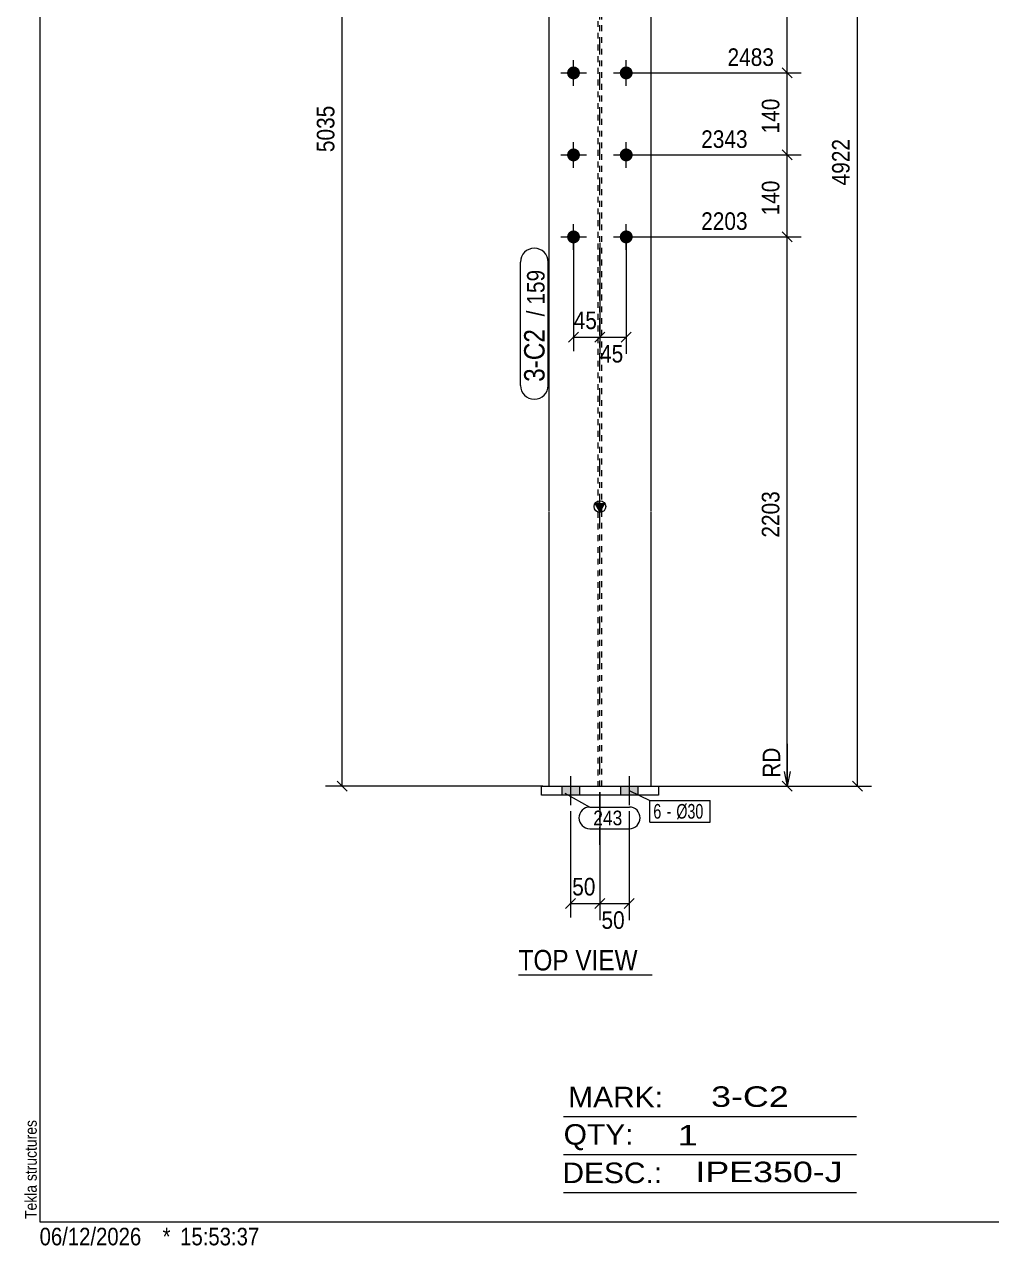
# Model space of a CAD drawing. Header units: millimetres. Extents: x 2 to 579, y 1 to 405.
# Drawn here: x 2.4 to 167.6, y 1 to 209.5 of the extents above; entities that cross this region are included whole.
import ezdxf

# ---------------------------------------------------------------- set-up
doc = ezdxf.new("R2010")
doc.units = ezdxf.units.MM
for name, pattern in [('XKITLINE00', [0]), ('XKITLINE01', [4, 1, -1, 1, -1]), ('XKITLINE03', [6, 3, -1, 1, -1])]:
    doc.linetypes.add(name, pattern=pattern)
for name, color, linetype, lineweight in [('Bolt', 3, 'Continuous', 0), ('BoltMark', 7, 'Continuous', 0), ('Dimensions', 7, 'Continuous', 0), ('DrawingSheet', 5, 'Continuous', 0), ('OtherObjectType', 7, 'Continuous', 0), ('Part', 2, 'Continuous', 0), ('PartMark', 7, 'Continuous', 0)]:
    doc.layers.add(name, color=color, linetype=linetype, lineweight=lineweight)
doc.styles.add('ARIAL', font='ARIAL.TTF')
doc.styles.add('ARIAL_NARROW', font='ARIALN.TTF')

# ---------------------------------------------------------------- blocks, each defined once
blk = doc.blocks.new('*A17')
at = {"layer": 'Bolt'}
for points in [[(95.09, 201.25), (95.09, 201.28), (95.09, 201.3), (95.09, 201.33), (95.09, 201.36), (95.1, 201.38), (95.1, 201.41), (95.11, 201.44), (95.11, 201.46), (95.12, 201.49), (95.13, 201.52), (95.13, 201.54), (95.14, 201.57), (95.15, 201.59), (95.16, 201.62), (95.17, 201.64), (95.18, 201.67), (95.19, 201.69), (95.2, 201.72), (95.22, 201.74), (95.23, 201.77), (95.24, 201.79), (95.26, 201.81), (95.27, 201.83), (95.29, 201.86), (95.3, 201.88), (95.32, 201.9), (95.34, 201.92), (95.35, 201.94), (95.37, 201.96), (95.39, 201.98), (95.41, 202), (95.43, 202.02), (95.45, 202.04), (95.47, 202.06), (95.49, 202.07), (95.51, 202.09), (95.53, 202.11), (95.55, 202.12), (95.57, 202.14), (95.6, 202.15), (95.62, 202.17), (95.64, 202.18), (95.67, 202.19), (95.69, 202.21), (95.72, 202.22), (95.74, 202.23), (95.76, 202.24), (95.79, 202.25), (95.82, 202.26), (95.84, 202.27), (95.87, 202.28), (95.89, 202.28), (95.92, 202.29), (95.94, 202.3), (95.97, 202.3), (96, 202.31), (96.02, 202.31), (96.05, 202.31), (96.08, 202.32), (96.1, 202.32), (96.13, 202.32), (96.16, 202.32), (96.19, 202.32), (96.21, 202.32), (96.24, 202.32), (96.27, 202.32), (96.29, 202.32), (96.32, 202.31), (96.35, 202.31), (96.37, 202.31), (96.4, 202.3), (96.43, 202.3), (96.45, 202.29), (96.48, 202.28), (96.51, 202.28), (96.53, 202.27), (96.56, 202.26), (96.58, 202.25), (96.61, 202.24), (96.63, 202.23), (96.66, 202.22), (96.68, 202.21), (96.7, 202.19), (96.73, 202.18), (96.75, 202.17), (96.77, 202.15), (96.8, 202.14), (96.82, 202.12), (96.84, 202.11), (96.86, 202.09), (96.88, 202.07), (96.9, 202.06), (96.92, 202.04), (96.94, 202.02), (96.96, 202), (96.98, 201.98), (97, 201.96), (97.02, 201.94), (97.04, 201.92), (97.05, 201.9), (97.07, 201.88), (97.09, 201.86), (97.1, 201.83), (97.12, 201.81), (97.13, 201.79), (97.14, 201.77), (97.16, 201.74), (97.17, 201.72), (97.18, 201.69), (97.19, 201.67), (97.2, 201.64), (97.21, 201.62), (97.22, 201.59), (97.23, 201.57), (97.24, 201.54), (97.25, 201.52), (97.25, 201.49), (97.26, 201.46), (97.26, 201.44), (97.27, 201.41), (97.27, 201.38), (97.28, 201.36), (97.28, 201.33), (97.28, 201.3), (97.28, 201.28), (97.29, 201.25), (97.29, 201.22), (97.29, 201.2), (97.28, 201.17), (97.28, 201.14), (97.28, 201.12), (97.28, 201.09), (97.27, 201.06), (97.27, 201.04), (97.26, 201.01), (97.26, 200.98), (97.25, 200.96), (97.25, 200.93), (97.24, 200.9), (97.23, 200.88), (97.22, 200.85), (97.21, 200.83), (97.2, 200.8), (97.19, 200.78), (97.18, 200.75), (97.17, 200.73), (97.16, 200.7), (97.14, 200.68), (97.13, 200.66), (97.12, 200.63), (97.1, 200.61), (97.09, 200.59), (97.07, 200.57), (97.05, 200.55), (97.04, 200.53), (97.02, 200.5), (97, 200.48), (96.98, 200.46), (96.96, 200.45), (96.94, 200.43), (96.92, 200.41), (96.9, 200.39), (96.88, 200.37), (96.86, 200.36), (96.84, 200.34), (96.82, 200.32), (96.8, 200.31), (96.77, 200.29), (96.75, 200.28), (96.73, 200.27), (96.7, 200.25), (96.68, 200.24), (96.66, 200.23), (96.63, 200.22), (96.61, 200.21), (96.58, 200.2), (96.56, 200.19), (96.53, 200.18), (96.51, 200.17), (96.48, 200.16), (96.45, 200.16), (96.43, 200.15), (96.4, 200.14), (96.37, 200.14), (96.35, 200.14), (96.32, 200.13), (96.29, 200.13), (96.27, 200.13), (96.24, 200.12), (96.21, 200.12), (96.19, 200.12), (96.16, 200.12), (96.13, 200.12), (96.1, 200.13), (96.08, 200.13), (96.05, 200.13), (96.02, 200.14), (96, 200.14), (95.97, 200.14), (95.94, 200.15), (95.92, 200.16), (95.89, 200.16), (95.87, 200.17), (95.84, 200.18), (95.82, 200.19), (95.79, 200.2), (95.76, 200.21), (95.74, 200.22), (95.72, 200.23), (95.69, 200.24), (95.67, 200.25), (95.64, 200.27), (95.62, 200.28), (95.6, 200.29), (95.57, 200.31), (95.55, 200.32), (95.53, 200.34), (95.51, 200.36), (95.49, 200.37), (95.47, 200.39), (95.45, 200.41), (95.43, 200.43), (95.41, 200.45), (95.39, 200.46), (95.37, 200.48), (95.35, 200.5), (95.34, 200.53), (95.32, 200.55), (95.3, 200.57), (95.29, 200.59), (95.27, 200.61), (95.26, 200.63), (95.24, 200.66), (95.23, 200.68), (95.22, 200.7), (95.2, 200.73), (95.19, 200.75), (95.18, 200.78), (95.17, 200.8), (95.16, 200.83), (95.15, 200.85), (95.14, 200.88), (95.13, 200.9), (95.13, 200.93), (95.12, 200.96), (95.11, 200.98), (95.11, 201.01), (95.1, 201.04), (95.1, 201.06), (95.09, 201.09), (95.09, 201.12), (95.09, 201.14), (95.09, 201.17), (95.09, 201.2), (95.09, 201.22)], [(104.09, 201.25), (104.09, 201.28), (104.09, 201.3), (104.09, 201.33), (104.09, 201.36), (104.1, 201.38), (104.1, 201.41), (104.11, 201.44), (104.11, 201.46), (104.12, 201.49), (104.13, 201.52), (104.13, 201.54), (104.14, 201.57), (104.15, 201.59), (104.16, 201.62), (104.17, 201.64), (104.18, 201.67), (104.19, 201.69), (104.2, 201.72), (104.22, 201.74), (104.23, 201.77), (104.24, 201.79), (104.26, 201.81), (104.27, 201.83), (104.29, 201.86), (104.3, 201.88), (104.32, 201.9), (104.34, 201.92), (104.35, 201.94), (104.37, 201.96), (104.39, 201.98), (104.41, 202), (104.43, 202.02), (104.45, 202.04), (104.47, 202.06), (104.49, 202.07), (104.51, 202.09), (104.53, 202.11), (104.55, 202.12), (104.57, 202.14), (104.6, 202.15), (104.62, 202.17), (104.64, 202.18), (104.67, 202.19), (104.69, 202.21), (104.72, 202.22), (104.74, 202.23), (104.76, 202.24), (104.79, 202.25), (104.82, 202.26), (104.84, 202.27), (104.87, 202.28), (104.89, 202.28), (104.92, 202.29), (104.94, 202.3), (104.97, 202.3), (105, 202.31), (105.02, 202.31), (105.05, 202.31), (105.08, 202.32), (105.1, 202.32), (105.13, 202.32), (105.16, 202.32), (105.19, 202.32), (105.21, 202.32), (105.24, 202.32), (105.27, 202.32), (105.29, 202.32), (105.32, 202.31), (105.35, 202.31), (105.37, 202.31), (105.4, 202.3), (105.43, 202.3), (105.45, 202.29), (105.48, 202.28), (105.51, 202.28), (105.53, 202.27), (105.56, 202.26), (105.58, 202.25), (105.61, 202.24), (105.63, 202.23), (105.66, 202.22), (105.68, 202.21), (105.7, 202.19), (105.73, 202.18), (105.75, 202.17), (105.77, 202.15), (105.8, 202.14), (105.82, 202.12), (105.84, 202.11), (105.86, 202.09), (105.88, 202.07), (105.9, 202.06), (105.92, 202.04), (105.94, 202.02), (105.96, 202), (105.98, 201.98), (106, 201.96), (106.02, 201.94), (106.04, 201.92), (106.05, 201.9), (106.07, 201.88), (106.09, 201.86), (106.1, 201.83), (106.12, 201.81), (106.13, 201.79), (106.14, 201.77), (106.16, 201.74), (106.17, 201.72), (106.18, 201.69), (106.19, 201.67), (106.2, 201.64), (106.21, 201.62), (106.22, 201.59), (106.23, 201.57), (106.24, 201.54), (106.25, 201.52), (106.25, 201.49), (106.26, 201.46), (106.26, 201.44), (106.27, 201.41), (106.27, 201.38), (106.28, 201.36), (106.28, 201.33), (106.28, 201.3), (106.28, 201.28), (106.29, 201.25), (106.29, 201.22), (106.29, 201.2), (106.28, 201.17), (106.28, 201.14), (106.28, 201.12), (106.28, 201.09), (106.27, 201.06), (106.27, 201.04), (106.26, 201.01), (106.26, 200.98), (106.25, 200.96), (106.25, 200.93), (106.24, 200.9), (106.23, 200.88), (106.22, 200.85), (106.21, 200.83), (106.2, 200.8), (106.19, 200.78), (106.18, 200.75), (106.17, 200.73), (106.16, 200.7), (106.14, 200.68), (106.13, 200.66), (106.12, 200.63), (106.1, 200.61), (106.09, 200.59), (106.07, 200.57), (106.05, 200.55), (106.04, 200.53), (106.02, 200.5), (106, 200.48), (105.98, 200.46), (105.96, 200.45), (105.94, 200.43), (105.92, 200.41), (105.9, 200.39), (105.88, 200.37), (105.86, 200.36), (105.84, 200.34), (105.82, 200.32), (105.8, 200.31), (105.77, 200.29), (105.75, 200.28), (105.73, 200.27), (105.7, 200.25), (105.68, 200.24), (105.66, 200.23), (105.63, 200.22), (105.61, 200.21), (105.58, 200.2), (105.56, 200.19), (105.53, 200.18), (105.51, 200.17), (105.48, 200.16), (105.45, 200.16), (105.43, 200.15), (105.4, 200.14), (105.37, 200.14), (105.35, 200.14), (105.32, 200.13), (105.29, 200.13), (105.27, 200.13), (105.24, 200.12), (105.21, 200.12), (105.19, 200.12), (105.16, 200.12), (105.13, 200.12), (105.1, 200.13), (105.08, 200.13), (105.05, 200.13), (105.02, 200.14), (105, 200.14), (104.97, 200.14), (104.94, 200.15), (104.92, 200.16), (104.89, 200.16), (104.87, 200.17), (104.84, 200.18), (104.82, 200.19), (104.79, 200.2), (104.76, 200.21), (104.74, 200.22), (104.72, 200.23), (104.69, 200.24), (104.67, 200.25), (104.64, 200.27), (104.62, 200.28), (104.6, 200.29), (104.57, 200.31), (104.55, 200.32), (104.53, 200.34), (104.51, 200.36), (104.49, 200.37), (104.47, 200.39), (104.45, 200.41), (104.43, 200.43), (104.41, 200.45), (104.39, 200.46), (104.37, 200.48), (104.35, 200.5), (104.34, 200.53), (104.32, 200.55), (104.3, 200.57), (104.29, 200.59), (104.27, 200.61), (104.26, 200.63), (104.24, 200.66), (104.23, 200.68), (104.22, 200.7), (104.2, 200.73), (104.19, 200.75), (104.18, 200.78), (104.17, 200.8), (104.16, 200.83), (104.15, 200.85), (104.14, 200.88), (104.13, 200.9), (104.13, 200.93), (104.12, 200.96), (104.11, 200.98), (104.11, 201.01), (104.1, 201.04), (104.1, 201.06), (104.09, 201.09), (104.09, 201.12), (104.09, 201.14), (104.09, 201.17), (104.09, 201.2), (104.09, 201.22)], [(95.09, 187.25), (95.09, 187.28), (95.09, 187.3), (95.09, 187.33), (95.09, 187.36), (95.1, 187.38), (95.1, 187.41), (95.11, 187.44), (95.11, 187.46), (95.12, 187.49), (95.13, 187.52), (95.13, 187.54), (95.14, 187.57), (95.15, 187.59), (95.16, 187.62), (95.17, 187.64), (95.18, 187.67), (95.19, 187.69), (95.2, 187.72), (95.22, 187.74), (95.23, 187.77), (95.24, 187.79), (95.26, 187.81), (95.27, 187.83), (95.29, 187.86), (95.3, 187.88), (95.32, 187.9), (95.34, 187.92), (95.35, 187.94), (95.37, 187.96), (95.39, 187.98), (95.41, 188), (95.43, 188.02), (95.45, 188.04), (95.47, 188.06), (95.49, 188.07), (95.51, 188.09), (95.53, 188.11), (95.55, 188.12), (95.57, 188.14), (95.6, 188.15), (95.62, 188.17), (95.64, 188.18), (95.67, 188.19), (95.69, 188.21), (95.72, 188.22), (95.74, 188.23), (95.76, 188.24), (95.79, 188.25), (95.82, 188.26), (95.84, 188.27), (95.87, 188.28), (95.89, 188.28), (95.92, 188.29), (95.94, 188.3), (95.97, 188.3), (96, 188.31), (96.02, 188.31), (96.05, 188.31), (96.08, 188.32), (96.1, 188.32), (96.13, 188.32), (96.16, 188.32), (96.19, 188.32), (96.21, 188.32), (96.24, 188.32), (96.27, 188.32), (96.29, 188.32), (96.32, 188.31), (96.35, 188.31), (96.37, 188.31), (96.4, 188.3), (96.43, 188.3), (96.45, 188.29), (96.48, 188.28), (96.51, 188.28), (96.53, 188.27), (96.56, 188.26), (96.58, 188.25), (96.61, 188.24), (96.63, 188.23), (96.66, 188.22), (96.68, 188.21), (96.7, 188.19), (96.73, 188.18), (96.75, 188.17), (96.77, 188.15), (96.8, 188.14), (96.82, 188.12), (96.84, 188.11), (96.86, 188.09), (96.88, 188.07), (96.9, 188.06), (96.92, 188.04), (96.94, 188.02), (96.96, 188), (96.98, 187.98), (97, 187.96), (97.02, 187.94), (97.04, 187.92), (97.05, 187.9), (97.07, 187.88), (97.09, 187.86), (97.1, 187.83), (97.12, 187.81), (97.13, 187.79), (97.14, 187.77), (97.16, 187.74), (97.17, 187.72), (97.18, 187.69), (97.19, 187.67), (97.2, 187.64), (97.21, 187.62), (97.22, 187.59), (97.23, 187.57), (97.24, 187.54), (97.25, 187.52), (97.25, 187.49), (97.26, 187.46), (97.26, 187.44), (97.27, 187.41), (97.27, 187.38), (97.28, 187.36), (97.28, 187.33), (97.28, 187.3), (97.28, 187.28), (97.29, 187.25), (97.29, 187.22), (97.29, 187.2), (97.28, 187.17), (97.28, 187.14), (97.28, 187.12), (97.28, 187.09), (97.27, 187.06), (97.27, 187.04), (97.26, 187.01), (97.26, 186.98), (97.25, 186.96), (97.25, 186.93), (97.24, 186.9), (97.23, 186.88), (97.22, 186.85), (97.21, 186.83), (97.2, 186.8), (97.19, 186.78), (97.18, 186.75), (97.17, 186.73), (97.16, 186.7), (97.14, 186.68), (97.13, 186.66), (97.12, 186.63), (97.1, 186.61), (97.09, 186.59), (97.07, 186.57), (97.05, 186.55), (97.04, 186.53), (97.02, 186.5), (97, 186.48), (96.98, 186.46), (96.96, 186.45), (96.94, 186.43), (96.92, 186.41), (96.9, 186.39), (96.88, 186.37), (96.86, 186.36), (96.84, 186.34), (96.82, 186.32), (96.8, 186.31), (96.77, 186.29), (96.75, 186.28), (96.73, 186.27), (96.7, 186.25), (96.68, 186.24), (96.66, 186.23), (96.63, 186.22), (96.61, 186.21), (96.58, 186.2), (96.56, 186.19), (96.53, 186.18), (96.51, 186.17), (96.48, 186.16), (96.45, 186.16), (96.43, 186.15), (96.4, 186.14), (96.37, 186.14), (96.35, 186.14), (96.32, 186.13), (96.29, 186.13), (96.27, 186.13), (96.24, 186.12), (96.21, 186.12), (96.19, 186.12), (96.16, 186.12), (96.13, 186.12), (96.1, 186.13), (96.08, 186.13), (96.05, 186.13), (96.02, 186.14), (96, 186.14), (95.97, 186.14), (95.94, 186.15), (95.92, 186.16), (95.89, 186.16), (95.87, 186.17), (95.84, 186.18), (95.82, 186.19), (95.79, 186.2), (95.76, 186.21), (95.74, 186.22), (95.72, 186.23), (95.69, 186.24), (95.67, 186.25), (95.64, 186.27), (95.62, 186.28), (95.6, 186.29), (95.57, 186.31), (95.55, 186.32), (95.53, 186.34), (95.51, 186.36), (95.49, 186.37), (95.47, 186.39), (95.45, 186.41), (95.43, 186.43), (95.41, 186.45), (95.39, 186.46), (95.37, 186.48), (95.35, 186.5), (95.34, 186.53), (95.32, 186.55), (95.3, 186.57), (95.29, 186.59), (95.27, 186.61), (95.26, 186.63), (95.24, 186.66), (95.23, 186.68), (95.22, 186.7), (95.2, 186.73), (95.19, 186.75), (95.18, 186.78), (95.17, 186.8), (95.16, 186.83), (95.15, 186.85), (95.14, 186.88), (95.13, 186.9), (95.13, 186.93), (95.12, 186.96), (95.11, 186.98), (95.11, 187.01), (95.1, 187.04), (95.1, 187.06), (95.09, 187.09), (95.09, 187.12), (95.09, 187.14), (95.09, 187.17), (95.09, 187.2), (95.09, 187.22)], [(104.09, 187.25), (104.09, 187.28), (104.09, 187.3), (104.09, 187.33), (104.09, 187.36), (104.1, 187.38), (104.1, 187.41), (104.11, 187.44), (104.11, 187.46), (104.12, 187.49), (104.13, 187.52), (104.13, 187.54), (104.14, 187.57), (104.15, 187.59), (104.16, 187.62), (104.17, 187.64), (104.18, 187.67), (104.19, 187.69), (104.2, 187.72), (104.22, 187.74), (104.23, 187.77), (104.24, 187.79), (104.26, 187.81), (104.27, 187.83), (104.29, 187.86), (104.3, 187.88), (104.32, 187.9), (104.34, 187.92), (104.35, 187.94), (104.37, 187.96), (104.39, 187.98), (104.41, 188), (104.43, 188.02), (104.45, 188.04), (104.47, 188.06), (104.49, 188.07), (104.51, 188.09), (104.53, 188.11), (104.55, 188.12), (104.57, 188.14), (104.6, 188.15), (104.62, 188.17), (104.64, 188.18), (104.67, 188.19), (104.69, 188.21), (104.72, 188.22), (104.74, 188.23), (104.76, 188.24), (104.79, 188.25), (104.82, 188.26), (104.84, 188.27), (104.87, 188.28), (104.89, 188.28), (104.92, 188.29), (104.94, 188.3), (104.97, 188.3), (105, 188.31), (105.02, 188.31), (105.05, 188.31), (105.08, 188.32), (105.1, 188.32), (105.13, 188.32), (105.16, 188.32), (105.19, 188.32), (105.21, 188.32), (105.24, 188.32), (105.27, 188.32), (105.29, 188.32), (105.32, 188.31), (105.35, 188.31), (105.37, 188.31), (105.4, 188.3), (105.43, 188.3), (105.45, 188.29), (105.48, 188.28), (105.51, 188.28), (105.53, 188.27), (105.56, 188.26), (105.58, 188.25), (105.61, 188.24), (105.63, 188.23), (105.66, 188.22), (105.68, 188.21), (105.7, 188.19), (105.73, 188.18), (105.75, 188.17), (105.77, 188.15), (105.8, 188.14), (105.82, 188.12), (105.84, 188.11), (105.86, 188.09), (105.88, 188.07), (105.9, 188.06), (105.92, 188.04), (105.94, 188.02), (105.96, 188), (105.98, 187.98), (106, 187.96), (106.02, 187.94), (106.04, 187.92), (106.05, 187.9), (106.07, 187.88), (106.09, 187.86), (106.1, 187.83), (106.12, 187.81), (106.13, 187.79), (106.14, 187.77), (106.16, 187.74), (106.17, 187.72), (106.18, 187.69), (106.19, 187.67), (106.2, 187.64), (106.21, 187.62), (106.22, 187.59), (106.23, 187.57), (106.24, 187.54), (106.25, 187.52), (106.25, 187.49), (106.26, 187.46), (106.26, 187.44), (106.27, 187.41), (106.27, 187.38), (106.28, 187.36), (106.28, 187.33), (106.28, 187.3), (106.28, 187.28), (106.29, 187.25), (106.29, 187.22), (106.29, 187.2), (106.28, 187.17), (106.28, 187.14), (106.28, 187.12), (106.28, 187.09), (106.27, 187.06), (106.27, 187.04), (106.26, 187.01), (106.26, 186.98), (106.25, 186.96), (106.25, 186.93), (106.24, 186.9), (106.23, 186.88), (106.22, 186.85), (106.21, 186.83), (106.2, 186.8), (106.19, 186.78), (106.18, 186.75), (106.17, 186.73), (106.16, 186.7), (106.14, 186.68), (106.13, 186.66), (106.12, 186.63), (106.1, 186.61), (106.09, 186.59), (106.07, 186.57), (106.05, 186.55), (106.04, 186.53), (106.02, 186.5), (106, 186.48), (105.98, 186.46), (105.96, 186.45), (105.94, 186.43), (105.92, 186.41), (105.9, 186.39), (105.88, 186.37), (105.86, 186.36), (105.84, 186.34), (105.82, 186.32), (105.8, 186.31), (105.77, 186.29), (105.75, 186.28), (105.73, 186.27), (105.7, 186.25), (105.68, 186.24), (105.66, 186.23), (105.63, 186.22), (105.61, 186.21), (105.58, 186.2), (105.56, 186.19), (105.53, 186.18), (105.51, 186.17), (105.48, 186.16), (105.45, 186.16), (105.43, 186.15), (105.4, 186.14), (105.37, 186.14), (105.35, 186.14), (105.32, 186.13), (105.29, 186.13), (105.27, 186.13), (105.24, 186.12), (105.21, 186.12), (105.19, 186.12), (105.16, 186.12), (105.13, 186.12), (105.1, 186.13), (105.08, 186.13), (105.05, 186.13), (105.02, 186.14), (105, 186.14), (104.97, 186.14), (104.94, 186.15), (104.92, 186.16), (104.89, 186.16), (104.87, 186.17), (104.84, 186.18), (104.82, 186.19), (104.79, 186.2), (104.76, 186.21), (104.74, 186.22), (104.72, 186.23), (104.69, 186.24), (104.67, 186.25), (104.64, 186.27), (104.62, 186.28), (104.6, 186.29), (104.57, 186.31), (104.55, 186.32), (104.53, 186.34), (104.51, 186.36), (104.49, 186.37), (104.47, 186.39), (104.45, 186.41), (104.43, 186.43), (104.41, 186.45), (104.39, 186.46), (104.37, 186.48), (104.35, 186.5), (104.34, 186.53), (104.32, 186.55), (104.3, 186.57), (104.29, 186.59), (104.27, 186.61), (104.26, 186.63), (104.24, 186.66), (104.23, 186.68), (104.22, 186.7), (104.2, 186.73), (104.19, 186.75), (104.18, 186.78), (104.17, 186.8), (104.16, 186.83), (104.15, 186.85), (104.14, 186.88), (104.13, 186.9), (104.13, 186.93), (104.12, 186.96), (104.11, 186.98), (104.11, 187.01), (104.1, 187.04), (104.1, 187.06), (104.09, 187.09), (104.09, 187.12), (104.09, 187.14), (104.09, 187.17), (104.09, 187.2), (104.09, 187.22)], [(95.09, 173.25), (95.09, 173.28), (95.09, 173.3), (95.09, 173.33), (95.09, 173.36), (95.1, 173.38), (95.1, 173.41), (95.11, 173.44), (95.11, 173.46), (95.12, 173.49), (95.13, 173.52), (95.13, 173.54), (95.14, 173.57), (95.15, 173.59), (95.16, 173.62), (95.17, 173.64), (95.18, 173.67), (95.19, 173.69), (95.2, 173.72), (95.22, 173.74), (95.23, 173.77), (95.24, 173.79), (95.26, 173.81), (95.27, 173.83), (95.29, 173.86), (95.3, 173.88), (95.32, 173.9), (95.34, 173.92), (95.35, 173.94), (95.37, 173.96), (95.39, 173.98), (95.41, 174), (95.43, 174.02), (95.45, 174.04), (95.47, 174.06), (95.49, 174.07), (95.51, 174.09), (95.53, 174.11), (95.55, 174.12), (95.57, 174.14), (95.6, 174.15), (95.62, 174.17), (95.64, 174.18), (95.67, 174.19), (95.69, 174.21), (95.72, 174.22), (95.74, 174.23), (95.76, 174.24), (95.79, 174.25), (95.82, 174.26), (95.84, 174.27), (95.87, 174.28), (95.89, 174.28), (95.92, 174.29), (95.94, 174.3), (95.97, 174.3), (96, 174.31), (96.02, 174.31), (96.05, 174.31), (96.08, 174.32), (96.1, 174.32), (96.13, 174.32), (96.16, 174.32), (96.19, 174.32), (96.21, 174.32), (96.24, 174.32), (96.27, 174.32), (96.29, 174.32), (96.32, 174.31), (96.35, 174.31), (96.37, 174.31), (96.4, 174.3), (96.43, 174.3), (96.45, 174.29), (96.48, 174.28), (96.51, 174.28), (96.53, 174.27), (96.56, 174.26), (96.58, 174.25), (96.61, 174.24), (96.63, 174.23), (96.66, 174.22), (96.68, 174.21), (96.7, 174.19), (96.73, 174.18), (96.75, 174.17), (96.77, 174.15), (96.8, 174.14), (96.82, 174.12), (96.84, 174.11), (96.86, 174.09), (96.88, 174.07), (96.9, 174.06), (96.92, 174.04), (96.94, 174.02), (96.96, 174), (96.98, 173.98), (97, 173.96), (97.02, 173.94), (97.04, 173.92), (97.05, 173.9), (97.07, 173.88), (97.09, 173.86), (97.1, 173.83), (97.12, 173.81), (97.13, 173.79), (97.14, 173.77), (97.16, 173.74), (97.17, 173.72), (97.18, 173.69), (97.19, 173.67), (97.2, 173.64), (97.21, 173.62), (97.22, 173.59), (97.23, 173.57), (97.24, 173.54), (97.25, 173.52), (97.25, 173.49), (97.26, 173.46), (97.26, 173.44), (97.27, 173.41), (97.27, 173.38), (97.28, 173.36), (97.28, 173.33), (97.28, 173.3), (97.28, 173.28), (97.29, 173.25), (97.29, 173.22), (97.29, 173.2), (97.28, 173.17), (97.28, 173.14), (97.28, 173.12), (97.28, 173.09), (97.27, 173.06), (97.27, 173.04), (97.26, 173.01), (97.26, 172.98), (97.25, 172.96), (97.25, 172.93), (97.24, 172.9), (97.23, 172.88), (97.22, 172.85), (97.21, 172.83), (97.2, 172.8), (97.19, 172.78), (97.18, 172.75), (97.17, 172.73), (97.16, 172.7), (97.14, 172.68), (97.13, 172.66), (97.12, 172.63), (97.1, 172.61), (97.09, 172.59), (97.07, 172.57), (97.05, 172.55), (97.04, 172.53), (97.02, 172.5), (97, 172.48), (96.98, 172.46), (96.96, 172.45), (96.94, 172.43), (96.92, 172.41), (96.9, 172.39), (96.88, 172.37), (96.86, 172.36), (96.84, 172.34), (96.82, 172.32), (96.8, 172.31), (96.77, 172.29), (96.75, 172.28), (96.73, 172.27), (96.7, 172.25), (96.68, 172.24), (96.66, 172.23), (96.63, 172.22), (96.61, 172.21), (96.58, 172.2), (96.56, 172.19), (96.53, 172.18), (96.51, 172.17), (96.48, 172.16), (96.45, 172.16), (96.43, 172.15), (96.4, 172.14), (96.37, 172.14), (96.35, 172.14), (96.32, 172.13), (96.29, 172.13), (96.27, 172.13), (96.24, 172.12), (96.21, 172.12), (96.19, 172.12), (96.16, 172.12), (96.13, 172.12), (96.1, 172.13), (96.08, 172.13), (96.05, 172.13), (96.02, 172.14), (96, 172.14), (95.97, 172.14), (95.94, 172.15), (95.92, 172.16), (95.89, 172.16), (95.87, 172.17), (95.84, 172.18), (95.82, 172.19), (95.79, 172.2), (95.76, 172.21), (95.74, 172.22), (95.72, 172.23), (95.69, 172.24), (95.67, 172.25), (95.64, 172.27), (95.62, 172.28), (95.6, 172.29), (95.57, 172.31), (95.55, 172.32), (95.53, 172.34), (95.51, 172.36), (95.49, 172.37), (95.47, 172.39), (95.45, 172.41), (95.43, 172.43), (95.41, 172.45), (95.39, 172.46), (95.37, 172.48), (95.35, 172.5), (95.34, 172.53), (95.32, 172.55), (95.3, 172.57), (95.29, 172.59), (95.27, 172.61), (95.26, 172.63), (95.24, 172.66), (95.23, 172.68), (95.22, 172.7), (95.2, 172.73), (95.19, 172.75), (95.18, 172.78), (95.17, 172.8), (95.16, 172.83), (95.15, 172.85), (95.14, 172.88), (95.13, 172.9), (95.13, 172.93), (95.12, 172.96), (95.11, 172.98), (95.11, 173.01), (95.1, 173.04), (95.1, 173.06), (95.09, 173.09), (95.09, 173.12), (95.09, 173.14), (95.09, 173.17), (95.09, 173.2), (95.09, 173.22)], [(104.09, 173.25), (104.09, 173.28), (104.09, 173.3), (104.09, 173.33), (104.09, 173.36), (104.1, 173.38), (104.1, 173.41), (104.11, 173.44), (104.11, 173.46), (104.12, 173.49), (104.13, 173.52), (104.13, 173.54), (104.14, 173.57), (104.15, 173.59), (104.16, 173.62), (104.17, 173.64), (104.18, 173.67), (104.19, 173.69), (104.2, 173.72), (104.22, 173.74), (104.23, 173.77), (104.24, 173.79), (104.26, 173.81), (104.27, 173.83), (104.29, 173.86), (104.3, 173.88), (104.32, 173.9), (104.34, 173.92), (104.35, 173.94), (104.37, 173.96), (104.39, 173.98), (104.41, 174), (104.43, 174.02), (104.45, 174.04), (104.47, 174.06), (104.49, 174.07), (104.51, 174.09), (104.53, 174.11), (104.55, 174.12), (104.57, 174.14), (104.6, 174.15), (104.62, 174.17), (104.64, 174.18), (104.67, 174.19), (104.69, 174.21), (104.72, 174.22), (104.74, 174.23), (104.76, 174.24), (104.79, 174.25), (104.82, 174.26), (104.84, 174.27), (104.87, 174.28), (104.89, 174.28), (104.92, 174.29), (104.94, 174.3), (104.97, 174.3), (105, 174.31), (105.02, 174.31), (105.05, 174.31), (105.08, 174.32), (105.1, 174.32), (105.13, 174.32), (105.16, 174.32), (105.19, 174.32), (105.21, 174.32), (105.24, 174.32), (105.27, 174.32), (105.29, 174.32), (105.32, 174.31), (105.35, 174.31), (105.37, 174.31), (105.4, 174.3), (105.43, 174.3), (105.45, 174.29), (105.48, 174.28), (105.51, 174.28), (105.53, 174.27), (105.56, 174.26), (105.58, 174.25), (105.61, 174.24), (105.63, 174.23), (105.66, 174.22), (105.68, 174.21), (105.7, 174.19), (105.73, 174.18), (105.75, 174.17), (105.77, 174.15), (105.8, 174.14), (105.82, 174.12), (105.84, 174.11), (105.86, 174.09), (105.88, 174.07), (105.9, 174.06), (105.92, 174.04), (105.94, 174.02), (105.96, 174), (105.98, 173.98), (106, 173.96), (106.02, 173.94), (106.04, 173.92), (106.05, 173.9), (106.07, 173.88), (106.09, 173.86), (106.1, 173.83), (106.12, 173.81), (106.13, 173.79), (106.14, 173.77), (106.16, 173.74), (106.17, 173.72), (106.18, 173.69), (106.19, 173.67), (106.2, 173.64), (106.21, 173.62), (106.22, 173.59), (106.23, 173.57), (106.24, 173.54), (106.25, 173.52), (106.25, 173.49), (106.26, 173.46), (106.26, 173.44), (106.27, 173.41), (106.27, 173.38), (106.28, 173.36), (106.28, 173.33), (106.28, 173.3), (106.28, 173.28), (106.29, 173.25), (106.29, 173.22), (106.29, 173.2), (106.28, 173.17), (106.28, 173.14), (106.28, 173.12), (106.28, 173.09), (106.27, 173.06), (106.27, 173.04), (106.26, 173.01), (106.26, 172.98), (106.25, 172.96), (106.25, 172.93), (106.24, 172.9), (106.23, 172.88), (106.22, 172.85), (106.21, 172.83), (106.2, 172.8), (106.19, 172.78), (106.18, 172.75), (106.17, 172.73), (106.16, 172.7), (106.14, 172.68), (106.13, 172.66), (106.12, 172.63), (106.1, 172.61), (106.09, 172.59), (106.07, 172.57), (106.05, 172.55), (106.04, 172.53), (106.02, 172.5), (106, 172.48), (105.98, 172.46), (105.96, 172.45), (105.94, 172.43), (105.92, 172.41), (105.9, 172.39), (105.88, 172.37), (105.86, 172.36), (105.84, 172.34), (105.82, 172.32), (105.8, 172.31), (105.77, 172.29), (105.75, 172.28), (105.73, 172.27), (105.7, 172.25), (105.68, 172.24), (105.66, 172.23), (105.63, 172.22), (105.61, 172.21), (105.58, 172.2), (105.56, 172.19), (105.53, 172.18), (105.51, 172.17), (105.48, 172.16), (105.45, 172.16), (105.43, 172.15), (105.4, 172.14), (105.37, 172.14), (105.35, 172.14), (105.32, 172.13), (105.29, 172.13), (105.27, 172.13), (105.24, 172.12), (105.21, 172.12), (105.19, 172.12), (105.16, 172.12), (105.13, 172.12), (105.1, 172.13), (105.08, 172.13), (105.05, 172.13), (105.02, 172.14), (105, 172.14), (104.97, 172.14), (104.94, 172.15), (104.92, 172.16), (104.89, 172.16), (104.87, 172.17), (104.84, 172.18), (104.82, 172.19), (104.79, 172.2), (104.76, 172.21), (104.74, 172.22), (104.72, 172.23), (104.69, 172.24), (104.67, 172.25), (104.64, 172.27), (104.62, 172.28), (104.6, 172.29), (104.57, 172.31), (104.55, 172.32), (104.53, 172.34), (104.51, 172.36), (104.49, 172.37), (104.47, 172.39), (104.45, 172.41), (104.43, 172.43), (104.41, 172.45), (104.39, 172.46), (104.37, 172.48), (104.35, 172.5), (104.34, 172.53), (104.32, 172.55), (104.3, 172.57), (104.29, 172.59), (104.27, 172.61), (104.26, 172.63), (104.24, 172.66), (104.23, 172.68), (104.22, 172.7), (104.2, 172.73), (104.19, 172.75), (104.18, 172.78), (104.17, 172.8), (104.16, 172.83), (104.15, 172.85), (104.14, 172.88), (104.13, 172.9), (104.13, 172.93), (104.12, 172.96), (104.11, 172.98), (104.11, 173.01), (104.1, 173.04), (104.1, 173.06), (104.09, 173.09), (104.09, 173.12), (104.09, 173.14), (104.09, 173.17), (104.09, 173.2), (104.09, 173.22)]]:
    blk.add_hatch(color=3, dxfattribs=at).paths.add_polyline_path(points, flags=17)
at = {"layer": 'Bolt', "color": 3, "linetype": 'XKITLINE00', "lineweight": 0}
for p, q in [((96.19, 199.02), (96.19, 203.42)), ((105.19, 199.02), (105.19, 203.42)), ((93.99, 201.22), (98.39, 201.22)), ((102.99, 201.22), (107.39, 201.22)), ((96.19, 185.02), (96.19, 189.42)), ((105.19, 185.02), (105.19, 189.42)), ((93.99, 187.22), (98.39, 187.22)), ((102.99, 187.22), (107.39, 187.22)), ((96.19, 171.02), (96.19, 175.42)), ((105.19, 171.02), (105.19, 175.42)), ((93.99, 173.22), (98.39, 173.22)), ((102.99, 173.22), (107.39, 173.22))]:
    blk.add_line(p, q, dxfattribs=at)
blk = doc.blocks.new('*A19')
at = {"layer": 'Bolt'}
for points in [[(97.19, 79.4), (97.19, 77.9), (94.19, 77.9), (94.19, 79.4)], [(97.19, 79.4), (97.19, 77.9), (94.19, 77.9), (94.19, 79.4)], [(97.19, 79.4), (97.19, 77.9), (94.19, 77.9), (94.19, 79.4)], [(107.19, 79.4), (107.19, 77.9), (104.19, 77.9), (104.19, 79.4)], [(107.19, 79.4), (107.19, 77.9), (104.19, 77.9), (104.19, 79.4)], [(107.19, 79.4), (107.19, 77.9), (104.19, 77.9), (104.19, 79.4)]]:
    blk.add_hatch(color=3, dxfattribs=at).paths.add_polyline_path(points, flags=17)
at = {"layer": 'Bolt', "color": 3, "linetype": 'XKITLINE00', "lineweight": 0}
for p, q in [((94.19, 79.4), (94.19, 77.9)), ((94.19, 79.4), (94.19, 77.9)), ((94.19, 79.4), (94.19, 77.9)), ((95.69, 81.15), (95.69, 76.15)), ((95.69, 81.15), (95.69, 76.15)), ((95.69, 81.15), (95.69, 76.15)), ((97.19, 79.4), (97.19, 77.9)), ((97.19, 79.4), (97.19, 77.9)), ((97.19, 79.4), (97.19, 77.9)), ((104.19, 79.4), (104.19, 77.9)), ((104.19, 79.4), (104.19, 77.9)), ((104.19, 79.4), (104.19, 77.9)), ((105.69, 81.15), (105.69, 76.15)), ((105.69, 81.15), (105.69, 76.15)), ((105.69, 81.15), (105.69, 76.15)), ((107.19, 79.4), (107.19, 77.9)), ((107.19, 79.4), (107.19, 77.9)), ((107.19, 79.4), (107.19, 77.9))]:
    blk.add_line(p, q, dxfattribs=at)
blk = doc.blocks.new('*A21')
at = {"layer": 'Part'}
blk.add_hatch(color=2, dxfattribs=at).paths.add_polyline_path([(99.89, 127.67), (101.49, 127.67), (100.69, 126.27)], flags=17)
at = {"layer": 'Part', "color": 2, "linetype": 'XKITLINE00', "lineweight": 0}
for p, q in [((91.94, 248.08), (91.94, 126.36)), ((109.44, 126.36), (109.44, 248.08)), ((100.69, 126.27), (99.89, 127.67)), ((99.89, 127.67), (101.49, 127.67)), ((101.49, 127.67), (100.69, 126.27)), ((91.94, 126.26), (91.94, 79.4)), ((109.44, 79.4), (109.44, 126.26))]:
    blk.add_line(p, q, dxfattribs=at)
at = {"layer": 'Part', "color": 7, "linetype": 'XKITLINE01', "lineweight": 0}
for p, q in [((100.34, 248.08), (100.34, 126.36)), ((101.04, 126.36), (101.04, 248.08)), ((100.34, 126.26), (100.34, 79.4)), ((101.04, 79.4), (101.04, 126.26)), ((91.94, 79.4), (109.44, 79.4))]:
    blk.add_line(p, q, dxfattribs=at)
at = {"layer": 'Part', "color": 7, "linetype": 'XKITLINE03', "lineweight": 0}
for p, q in [((100.69, 126.36), (100.69, 248.08)), ((100.69, 69.4), (100.69, 126.26))]:
    blk.add_line(p, q, dxfattribs=at)
at = {"layer": 'Part', "color": 2, "linetype": 'XKITLINE00', "lineweight": 0}
blk.add_circle((100.69, 127.17), 1, dxfattribs=at)
blk = doc.blocks.new('*A25')
at = {"layer": 'Part', "color": 2, "linetype": 'XKITLINE00', "lineweight": 0}
for p, q in [((90.69, 77.9), (90.69, 79.4)), ((90.69, 79.4), (110.69, 79.4)), ((110.69, 79.4), (110.69, 77.9)), ((110.69, 77.9), (90.69, 77.9))]:
    blk.add_line(p, q, dxfattribs=at)
blk = doc.blocks.new('*A33')
at = {"layer": 'DrawingSheet', "color": 5, "linetype": 'XKITLINE00', "lineweight": 0}
for p, q in [((5, 405), (5, 5)), ((5, 5), (579, 5))]:
    blk.add_line(p, q, dxfattribs=at)
at = {"layer": 'DrawingSheet', "color": 5, "style": 'ARIAL', "width": 0.85}
blk.add_text('Tekla structures', height=2, rotation=90, dxfattribs=at).set_placement((4.5, 5.5))
blk = doc.blocks.new('*A37')
at = {"layer": 'OtherObjectType', "color": 6, "linetype": 'XKITLINE00', "lineweight": 0}
for p, q in [((94.5, 23), (144.5, 23)), ((94.5, 16.5), (144.5, 16.5)), ((94.5, 10), (144.5, 10))]:
    blk.add_line(p, q, dxfattribs=at)
at = {"layer": 'OtherObjectType', "color": 6, "style": 'ARIAL_NARROW'}
for s, width, p in [('MARK:', 1.275, (95.27, 24.58)), ('3-C2', 1.525501, (119.69, 24.65)), ('QTY:', 1.275, (94.5, 18.19)), ('1', 1.525501, (113.99, 18.05)), ('DESC.:', 1.275, (94.29, 11.63)), ('IPE350-J', 1.525501, (117, 11.79))]:
    blk.add_text(s, height=3.5, dxfattribs=dict(at, width=width)).set_placement(p)
blk = doc.blocks.new('*A40')
at = {"layer": 'OtherObjectType', "color": 7, "style": 'ARIAL_NARROW', "width": 1.008832}
for s, p in [('06/12/2026', (4.99, 1)), ('*', (26, 1)), ('15:53:37', (29, 1))]:
    blk.add_text(s, height=3, dxfattribs=at).set_placement(p)
blk = doc.blocks.new('*A77')
at = {"layer": 'Dimensions', "color": 7, "linetype": 'XKITLINE00', "lineweight": 0}
for p, q in [((100.69, 78.4), (100.69, 57)), ((95.69, 75.15), (95.69, 57)), ((96.53, 60.25), (94.84, 58.55)), ((95.69, 59.4), (100.69, 59.4)), ((101.53, 60.25), (99.84, 58.55))]:
    blk.add_line(p, q, dxfattribs=at)
at = {"layer": 'Dimensions', "color": 3}
for p in [(95.69, 59.4), (100.69, 59.4)]:
    blk.add_point(p, dxfattribs=at)
at = {"layer": 'Dimensions', "color": 3, "style": 'ARIAL', "width": 0.85}
blk.add_text('50', height=3, dxfattribs=at).set_placement((95.96, 60.75))
blk = doc.blocks.new('*A78')
at = {"layer": 'Dimensions', "color": 7, "linetype": 'XKITLINE00', "lineweight": 0}
for p, q in [((100.69, 78.4), (100.69, 56.55)), ((105.69, 75.15), (105.69, 56.55)), ((101.53, 60.25), (99.84, 58.55)), ((100.69, 59.4), (105.69, 59.4)), ((106.53, 60.25), (104.84, 58.55))]:
    blk.add_line(p, q, dxfattribs=at)
at = {"layer": 'Dimensions', "color": 3}
for p in [(100.69, 59.4), (105.69, 59.4)]:
    blk.add_point(p, dxfattribs=at)
at = {"layer": 'Dimensions', "color": 3, "style": 'ARIAL', "width": 0.85}
blk.add_text('50', height=3, dxfattribs=at).set_placement((100.96, 55.05))
blk = doc.blocks.new('*A79')
at = {"layer": 'Dimensions', "color": 7, "linetype": 'XKITLINE00', "lineweight": 0}
for p, q in [((96.19, 172.22), (96.19, 153.72)), ((100.69, 172.22), (100.69, 153.72)), ((97.03, 156.97), (95.34, 155.27)), ((101.53, 156.97), (99.84, 155.27)), ((96.19, 156.12), (100.69, 156.12))]:
    blk.add_line(p, q, dxfattribs=at)
at = {"layer": 'Dimensions', "color": 3}
for p in [(96.19, 156.12), (100.69, 156.12)]:
    blk.add_point(p, dxfattribs=at)
at = {"layer": 'Dimensions', "color": 3, "style": 'ARIAL', "width": 0.85}
blk.add_text('45', height=3, dxfattribs=at).set_placement((96.21, 157.47))
blk = doc.blocks.new('*A80')
at = {"layer": 'Dimensions', "color": 7, "linetype": 'XKITLINE00', "lineweight": 0}
for p, q in [((100.69, 172.22), (100.69, 153.27)), ((105.19, 172.22), (105.19, 153.27)), ((101.53, 156.97), (99.84, 155.27)), ((106.03, 156.97), (104.34, 155.27)), ((100.69, 156.12), (105.19, 156.12))]:
    blk.add_line(p, q, dxfattribs=at)
at = {"layer": 'Dimensions', "color": 3}
for p in [(100.69, 156.12), (105.19, 156.12)]:
    blk.add_point(p, dxfattribs=at)
at = {"layer": 'Dimensions', "color": 3, "style": 'ARIAL', "width": 0.85}
blk.add_text('45', height=3, dxfattribs=at).set_placement((100.71, 151.77))
blk = doc.blocks.new('*A81')
at = {"layer": 'Dimensions', "color": 7, "linetype": 'XKITLINE00', "lineweight": 0}
for p, q in [((144.69, 79.4), (144.69, 293.54)), ((110.44, 79.4), (147.09, 79.4)), ((143.84, 80.25), (145.53, 78.55))]:
    blk.add_line(p, q, dxfattribs=at)
at = {"layer": 'Dimensions', "color": 3}
blk.add_point((144.69, 79.4), dxfattribs=at)
at = {"layer": 'Dimensions', "color": 3, "style": 'ARIAL', "width": 0.85}
blk.add_text('4922', height=3, rotation=90.0002, dxfattribs=at).set_placement((143.34, 182.02))
blk = doc.blocks.new('*A83')
at = {"layer": 'Dimensions', "color": 7, "linetype": 'XKITLINE00', "lineweight": 0}
for p, q in [((56.69, 79.4), (56.69, 304.9)), ((90.94, 79.4), (53.84, 79.4)), ((55.84, 80.25), (57.53, 78.55))]:
    blk.add_line(p, q, dxfattribs=at)
at = {"layer": 'Dimensions', "color": 3}
blk.add_point((56.69, 79.4), dxfattribs=at)
at = {"layer": 'Dimensions', "color": 3, "style": 'ARIAL', "width": 0.85}
blk.add_text('5035', height=3, rotation=90.0002, dxfattribs=at).set_placement((55.34, 187.7))
blk = doc.blocks.new('*A89')
at = {"layer": 'Dimensions', "color": 7, "linetype": 'XKITLINE00', "lineweight": 0}
for p, q in [((106.19, 173.22), (135.09, 173.22)), ((131.84, 174.07), (133.53, 172.37)), ((132.69, 79.4), (132.69, 173.22)), ((132.69, 86.62), (132.69, 79.4)), ((132.19, 81.9), (132.69, 79.4)), ((133.19, 81.9), (132.69, 79.4)), ((110.44, 79.4), (135.09, 79.4)), ((110.44, 79.4), (135.09, 79.4)), ((131.84, 80.25), (133.53, 78.55))]:
    blk.add_line(p, q, dxfattribs=at)
at = {"layer": 'Dimensions', "color": 3}
for p in [(132.69, 173.22), (132.69, 79.4)]:
    blk.add_point(p, dxfattribs=at)
at = {"layer": 'Dimensions', "color": 7}
blk.add_point((132.69, 79.4), dxfattribs=at)
at = {"layer": 'Dimensions', "color": 3, "style": 'ARIAL', "width": 0.85}
blk.add_text('2203', height=3, dxfattribs=at).set_placement((117.99, 174.42))
for s, p in [('2203', (131.34, 121.86)), ('RD', (131.49, 80.85))]:
    blk.add_text(s, height=3, rotation=90.0002, dxfattribs=at).set_placement(p)
blk = doc.blocks.new('*A90')
at = {"layer": 'Dimensions', "color": 7, "linetype": 'XKITLINE00', "lineweight": 0}
for p, q in [((131.84, 188.07), (133.53, 186.37)), ((106.19, 187.22), (135.09, 187.22)), ((132.69, 173.22), (132.69, 187.22)), ((106.19, 173.22), (135.09, 173.22)), ((131.84, 174.07), (133.53, 172.37))]:
    blk.add_line(p, q, dxfattribs=at)
at = {"layer": 'Dimensions', "color": 3}
for p in [(132.69, 187.22), (132.69, 173.22)]:
    blk.add_point(p, dxfattribs=at)
at = {"layer": 'Dimensions', "color": 3, "style": 'ARIAL', "width": 0.85}
blk.add_text('2343', height=3, dxfattribs=at).set_placement((117.99, 188.42))
blk.add_text('140', height=3, rotation=90.0002, dxfattribs=at).set_placement((131.34, 176.89))
blk = doc.blocks.new('*A91')
at = {"layer": 'Dimensions', "color": 7, "linetype": 'XKITLINE00', "lineweight": 0}
for p, q in [((106.19, 201.22), (135.09, 201.22)), ((131.84, 202.07), (133.53, 200.37)), ((132.69, 187.22), (132.69, 201.22)), ((131.84, 188.07), (133.53, 186.37)), ((106.19, 187.22), (135.09, 187.22))]:
    blk.add_line(p, q, dxfattribs=at)
at = {"layer": 'Dimensions', "color": 3}
for p in [(132.69, 201.22), (132.69, 187.22)]:
    blk.add_point(p, dxfattribs=at)
at = {"layer": 'Dimensions', "color": 3, "style": 'ARIAL', "width": 0.85}
blk.add_text('2483', height=3, dxfattribs=at).set_placement((122.49, 202.42))
blk.add_text('140', height=3, rotation=90.0002, dxfattribs=at).set_placement((131.34, 190.89))
blk = doc.blocks.new('*A92')
at = {"layer": 'Dimensions', "color": 7, "linetype": 'XKITLINE00', "lineweight": 0}
for p, q in [((131.84, 319.22), (133.53, 317.53)), ((106.69, 318.38), (135.09, 318.38)), ((132.69, 201.22), (132.69, 318.38)), ((106.19, 201.22), (135.09, 201.22)), ((131.84, 202.07), (133.53, 200.37))]:
    blk.add_line(p, q, dxfattribs=at)
at = {"layer": 'Dimensions', "color": 3}
for p in [(132.69, 318.38), (132.69, 201.22)]:
    blk.add_point(p, dxfattribs=at)
at = {"layer": 'Dimensions', "color": 3, "style": 'ARIAL', "width": 0.85}
blk.add_text('5170', height=3, dxfattribs=at).set_placement((117.99, 319.58))
blk.add_text('2687', height=3, rotation=90.0002, dxfattribs=at).set_placement((131.34, 255.35))
blk = doc.blocks.new('*A98')
at = {"layer": 'BoltMark', "color": 7, "linetype": 'XKITLINE00', "lineweight": 0}
for p, q in [((105.69, 78.65), (109.22, 76.97)), ((109.22, 76.97), (119.52, 76.97)), ((109.22, 73.27), (109.22, 76.97)), ((119.52, 73.27), (119.52, 76.97)), ((109.22, 73.27), (119.52, 73.27))]:
    blk.add_line(p, q, dxfattribs=at)
at = {"layer": 'BoltMark', "color": 3, "style": 'ARIAL_NARROW', "width": 0.85}
for s, p in [('6', (109.82, 73.87)), ('Ø30', (113.75, 73.87)), ('-', (112.09, 73.87))]:
    blk.add_text(s, height=2.5, dxfattribs=at).set_placement(p)
blk = doc.blocks.new('*A101')
at = {"layer": 'PartMark', "color": 7, "linetype": 'XKITLINE00', "lineweight": 0}
for p, q in [((94.72, 78.23), (98.96, 75.84)), ((98.96, 75.84), (105.72, 75.84)), ((98.96, 72.14), (105.72, 72.14))]:
    blk.add_line(p, q, dxfattribs=at)
for centre, start, end in [((98.96, 73.99), 90, 270), ((105.72, 73.99), 270, 90)]:
    blk.add_arc(centre, 1.85, start, end, dxfattribs=at)
at = {"layer": 'PartMark', "color": 3, "style": 'ARIAL', "width": 0.85}
blk.add_text('243', height=2.5, dxfattribs=at).set_placement((99.56, 72.74))
blk = doc.blocks.new('*A105')
at = {"layer": 'PartMark', "color": 7, "linetype": 'XKITLINE00', "lineweight": 0}
for p, q in [((87.14, 147.87), (87.14, 168.93)), ((91.84, 147.87), (91.84, 168.93))]:
    blk.add_line(p, q, dxfattribs=at)
for centre, start, end in [((89.49, 168.93), 0, 180), ((89.49, 147.87), 180, 0)]:
    blk.add_arc(centre, 2.35, start, end, dxfattribs=at)
at = {"layer": 'PartMark', "color": 3, "style": 'ARIAL', "width": 0.85}
for s, p in [('159', (91.24, 161.65)), ('/', (91.24, 159.64))]:
    blk.add_text(s, height=3, rotation=90.0002, dxfattribs=at).set_placement(p)
at = {"layer": 'PartMark', "color": 1, "style": 'ARIAL', "width": 0.85}
blk.add_text('3-C2', height=3.5, rotation=90.0002, dxfattribs=at).set_placement((91.24, 148.47))
blk = doc.blocks.new('*A106')
at = {"layer": 'OtherObjectType', "color": 7, "linetype": 'XKITLINE00', "lineweight": 0}
blk.add_line((86.8, 47.2), (109.62, 47.2), dxfattribs=at)
at = {"layer": 'OtherObjectType', "color": 7, "style": 'ARIAL', "width": 0.85}
blk.add_text('TOP VIEW', height=3.5, dxfattribs=at).set_placement((86.8, 47.95))

msp = doc.modelspace()

# ---------------------------------------------------------------- block references
at = {"lineweight": 0}
for name in ['*A33', '*A92', '*A83', '*A81', '*A91', '*A17', '*A90', '*A89', '*A105', '*A79', '*A80', '*A25', '*A19', '*A101', '*A77', '*A78', '*A98', '*A106', '*A37', '*A40']:
    msp.add_blockref(name, (0, 0), dxfattribs=at)
at = {"layer": 'Part', "lineweight": 0}
msp.add_blockref('*A21', (0, 0), dxfattribs=at)

doc.saveas('drawing.dxf')
